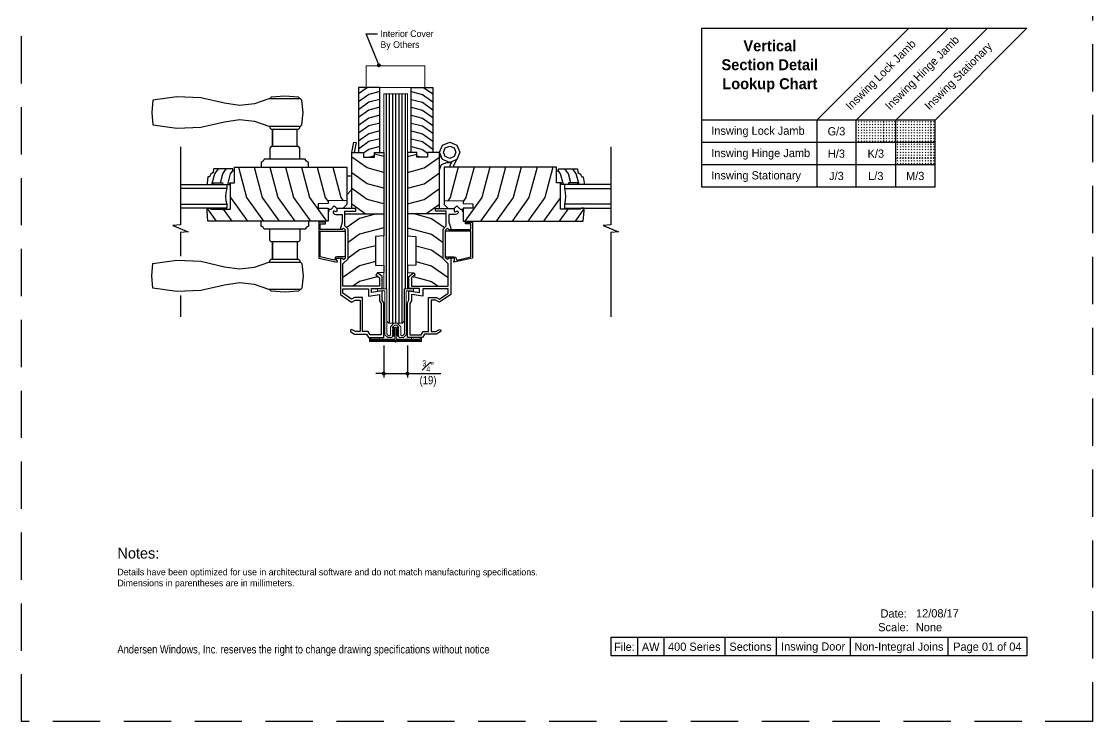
# Model space of a CAD drawing. Extents: x 0 to 204, y 0 to 88.
# Drawn here: x 0 to 34, y 44 to 66.22 of the extents above; entities that cross this region are included whole.
import ezdxf

# ---------------------------------------------------------------- set-up
doc = ezdxf.new("R2010")
doc.units = 0
doc.header["$LTSCALE"] = 6
doc.header["$MEASUREMENT"] = 0
doc.set_wipeout_variables(frame=1)
doc.linetypes.add('DASHED', pattern=[0.75, 0.5, -0.25])
doc.layers.get('0').update_dxf_attribs({"linetype": 'CONTINUOUS'})
doc.layers.get('Defpoints').update_dxf_attribs({"linetype": 'CONTINUOUS'})
for name, color, linetype in [('A-ANNO-DIMS', 3, 'CONTINUOUS'), ('A-ANNO-TEXT', 4, 'CONTINUOUS'), ('A-DETL-MBND', 8, 'CONTINUOUS')]:
    doc.layers.add(name, color=color, linetype=linetype)
doc.layers.add('A-DETL-MCUT', color=6, linetype='CONTINUOUS', lineweight=20)
doc.layers.add('PLOT VIEW', color=1, linetype='DASHED', plot=False)
doc.styles.add('ADF Text', font='FRABK.TTF', dxfattribs={"width": 0.85})
doc.dimstyles.new('ADF 3 inches equals 1 foot', dxfattribs={"dimtxt": 0.265625, "dimasz": 0.125, "dimexe": 0.125, "dimexo": 0.25, "dimgap": 0.125, "dimtad": 1, "dimdec": 6, "dimzin": 3, "dimdsep": 46, "dimlunit": 4, "dimtxsty": 'ADF Text', "dimblk": 'DOT', "dimcen": 0, "dimclrd": 256, "dimclre": 256, "dimclrt": 256, "dimadec": 0, "dimazin": 0, "dimtfac": 0.7, "dimtdec": 6, "dimtix": 1, "dimtmove": 0, "dimatfit": 0, "dimldrblk": 'DOT', "dimfxl": 0, "dimfrac": 1, "dimtolj": 1, "dimtzin": 4, "dimlwd": -1, "dimlwe": -1, "dimarcsym": 0})

# ---------------------------------------------------------------- blocks, each defined once
blk = doc.blocks.new('400 Series Doors 6.5625 LVL')
at = {"layer": 'A-DETL-MBND'}
for p, q in [((0, 0.2), (-7.275, 0.2)), ((0, 0.1), (-7.275, 0.1)), ((0, 0), (-7.275, 0)), ((0, 0.3), (-6.187, 0.3)), ((0, -0.1), (-7.275, -0.1)), ((0, -0.2), (-7.275, -0.2)), ((0, -0.3), (-6.187, -0.3))]:
    blk.add_line(p, q, dxfattribs=at)
at = {"layer": 'A-DETL-MCUT'}
blk.add_line((-7.814, -0.796), (-7.814, -0.811), dxfattribs=at)
for points in [[(-7.766, -0.781, -1), (-7.766, -0.828), (-7.849, -0.828, -0.414214), (-7.856, -0.821), (-7.856, -0.029, 0.346802), (-7.862, -0.022, -0.78843), (-7.862, 0.022, 0.346802), (-7.856, 0.029), (-7.856, 0.821, -0.414214), (-7.849, 0.828), (-7.766, 0.828, -1), (-7.766, 0.781)], [(-7.623, 0.02, 0.667674), (-7.62, 0.033), (-7.637, 0.045, -1), (-7.62, 0.069), (-7.551, 0.02)], [(-7.514, 0.02, 0.667674), (-7.511, 0.033), (-7.528, 0.045, -1), (-7.511, 0.069), (-7.442, 0.02)], [(-7.623, -0.02, -0.667674), (-7.62, -0.033), (-7.637, -0.045, 1), (-7.62, -0.069), (-7.551, -0.02)], [(-7.514, -0.02, -0.667674), (-7.511, -0.033), (-7.528, -0.045, 1), (-7.511, -0.069), (-7.442, -0.02)]]:
    blk.add_lwpolyline(points, format="xyb", dxfattribs=at)
for points in [[(-7.815, -0.796), (-7.815, 0.797, 1), (-7.846, 0.797), (-7.846, -0.796, 1)], [(-7.766, -0.781, -1), (-7.766, -0.818), (-7.808, -0.818, -0.414214), (-7.814, -0.811), (-7.814, 0.811, -0.414214), (-7.807, 0.818), (-7.766, 0.818, -1), (-7.766, 0.781), (-7.789, 0.781), (-7.789, 0.027, 0.414214), (-7.782, 0.02), (-7.426, 0.02, -1), (-7.426, -0.02), (-7.782, -0.02, 0.414214), (-7.789, -0.027), (-7.789, -0.781), (-7.785, -0.781)], [(-6.212, 0.28, 0.414214), (-6.187, 0.305), (-6.187, 0.375), (-6.197, 0.375), (-6.187, 0.387), (-6.187, 0.545, 0.414214), (-6.212, 0.57), (-6.242, 0.57, 0.414214), (-6.267, 0.545), (-6.267, 0.51), (-6.247, 0.51), (-6.247, 0.387), (-6.237, 0.375), (-6.247, 0.375), (-6.247, 0.34), (-7.646, 0.34), (-7.736, 0.25), (-7.736, 0.128), (-7.675, 0.057, 0.69689), (-7.666, 0.06), (-7.666, 0.105), (-7.625, 0.057, 0.69689), (-7.616, 0.06), (-7.616, 0.105), (-7.575, 0.057, 0.69689), (-7.566, 0.06), (-7.566, 0.105), (-7.525, 0.057, 0.69689), (-7.516, 0.06), (-7.516, 0.105), (-7.475, 0.057, 0.69689), (-7.466, 0.06), (-7.466, 0.105), (-7.425, 0.057, 0.69689), (-7.416, 0.06), (-7.416, 0.105), (-7.336, 0.025), (-7.336, -0.025), (-7.416, -0.105), (-7.416, -0.06, 0.69689), (-7.425, -0.057), (-7.466, -0.105), (-7.466, -0.06, 0.69689), (-7.475, -0.057), (-7.516, -0.105), (-7.516, -0.06, 0.69689), (-7.525, -0.057), (-7.566, -0.105), (-7.566, -0.06, 0.69689), (-7.575, -0.057), (-7.616, -0.105), (-7.616, -0.06, 0.69689), (-7.625, -0.057), (-7.666, -0.105), (-7.666, -0.06, 0.69689), (-7.675, -0.057), (-7.736, -0.128), (-7.736, -0.25), (-7.646, -0.34), (-6.247, -0.34), (-6.247, -0.375), (-6.237, -0.375), (-6.247, -0.387), (-6.247, -0.51), (-6.267, -0.51), (-6.267, -0.545, 0.414214), (-6.242, -0.57), (-6.212, -0.57, 0.414214), (-6.187, -0.545), (-6.187, -0.387), (-6.197, -0.375), (-6.187, -0.375), (-6.187, -0.305, 0.414214), (-6.212, -0.28), (-7.621, -0.28), (-7.676, -0.225), (-7.676, -0.19, -0.414214), (-7.651, -0.165), (-7.391, -0.165), (-7.276, -0.05), (-7.276, 0.05), (-7.391, 0.165), (-7.651, 0.165, -0.414214), (-7.676, 0.19), (-7.676, 0.225), (-7.621, 0.28)]]:
    blk.add_lwpolyline(points, format="xyb", close=True, dxfattribs=at)
for points in [[(-7.731, 0.506), (-7.789, 0.506), (-7.789, 0.781), (-7.731, 0.781)], [(-6.187, 0.278), (-6.187, 0.375), (0, 0.375), (0, -0.375), (-6.187, -0.375), (-6.187, -0.278), (-7.212, -0.278), (-7.275, -0.215), (-7.275, 0.215), (-7.212, 0.278)], [(-7.731, -0.781), (-7.789, -0.781), (-7.789, -0.506), (-7.731, -0.506)]]:
    blk.add_lwpolyline(points, close=True, dxfattribs=at)
blk.add_lwpolyline([(-6.187, -0.28), (-6.187, -0.34)], dxfattribs=at)
blk = doc.blocks.new('_DOT')
at = {"color": 0, "linetype": 'ByBlock'}
blk.add_line((-0.5, 0), (-1, 0), dxfattribs=at)
at = {"color": 0, "linetype": 'ByBlock', "const_width": 0.5}
blk.add_lwpolyline([(-0.25, 0, 1), (0.25, 0, 1)], format="xyb", close=True, dxfattribs=at)
blk = doc.blocks.new('*D141')
at = {"layer": 'A-ANNO-DIMS', "transparency": 16777216}
for p, q in [((11.501, 55.939), (11.501, 54.918)), ((12.251, 55.939), (12.251, 54.918)), ((11.376, 55.043), (11.251, 55.043)), ((11.501, 55.043), (12.251, 55.043)), ((12.376, 55.043), (13.312, 55.043))]:
    blk.add_line(p, q, dxfattribs=at)
at = {"layer": 'Defpoints', "color": 0, "transparency": 16777216}
for p in [(11.501, 56.189), (12.251, 56.189), (12.251, 55.043)]:
    blk.add_point(p, dxfattribs=at)
at = {"layer": 'A-ANNO-DIMS', "transparency": 16777216, "xscale": 0.125, "yscale": 0.125, "zscale": 0.125}
blk.add_blockref('_DOT', (11.501, 55.043), dxfattribs=at)
at = {"layer": 'A-ANNO-DIMS', "transparency": 16777216, "xscale": 0.125, "yscale": 0.125, "zscale": 0.125, "rotation": 180}
blk.add_blockref('_DOT', (12.251, 55.043), dxfattribs=at)
at = {"layer": 'A-ANNO-DIMS', "transparency": 16777216, "insert": (12.906, 55.043), "char_height": 0.26562, "attachment_point": 5, "style": 'ADF Text'}
blk.add_mtext('\\A1;{\\H0.700000x;\\S3#4;}"\\P\\f [;\\fFranklin Gothic Book;(19)\\f]', dxfattribs=at)
blk = doc.blocks.new('400 Series Join Details')
at = {"layer": 'PLOT VIEW'}
blk.add_lwpolyline([(0, 88), (68, 88), (68, 0), (0, 0)], close=True, dxfattribs=at)
at = {"layer": 'A-ANNO-TEXT', "line_spacing_factor": 1.04, "style": 'ADF Text'}
for s, insert, char_height, width, attachment_point in [('{\\W1;Notes:}', (6.094, 11.033), 0.6875, 51.39159, 1), ('Andersen Windows, Inc. reserves the right to change drawing specifications without notice', (6.094, 4.167), 0.52083, 27.81901, 7)]:
    blk.add_mtext(s, dxfattribs=dict(at, insert=insert, char_height=char_height, width=width, attachment_point=attachment_point))
at = {"layer": 'A-ANNO-TEXT', "style": 'ADF Text'}
for s, insert, char_height, width, attachment_point in [('\\pi-1.25,l1.25,t1.25;{\\W1;Details have been optimized for use in architectural software and do not match manufacturing specifications.\\PDimensions in parentheses are in millimeters.}', (6.094, 9.699), 0.416667, 46.70555, 1), ('\\pi0.084198;{\\W1;Date:\\P\\pi-0.065756;Scale:}', (54.456, 5.725), 0.52083, 1.80988, 7), ('{\\W1;12/08/17\\P1 1/2" (38) = 1\' (305)}', (56.793, 5.585), 0.52083, 7.33772, 7)]:
    blk.add_mtext(s, dxfattribs=dict(at, insert=insert, char_height=char_height, width=width, attachment_point=attachment_point))
blk = doc.blocks.new('AW Elevation Scale')
blk.add_wipeout([(-5.243, 3.213), (-1.395, 3.213), (-1.395, 2.737), (-5.243, 2.737)]).dxf.layer = 'A-ANNO-TEXT'
at = {"layer": 'A-ANNO-TEXT', "insert": (-5.081, 2.862), "char_height": 0.2604, "width": 1.56424, "attachment_point": 7, "style": 'ADF Text'}
blk.add_mtext('{\\W1;None}', dxfattribs=at)
blk = doc.blocks.new('table block out')
at = {"layer": 'A-ANNO-DIMS'}
h = blk.add_hatch(dxfattribs=at)
h.set_pattern_fill('CROSS', color=145, scale=0.25, angle=45)
h.set_pattern_definition([(45, (-1309.33933, 110.48738), (7e-18, 0.0883883476), [0.03125, -0.09375]), (135, (-1309.317235, 110.48738), (-0.0883883476, 1e-17), [0.03125, -0.09375])])
h.paths.add_polyline_path([(1.25, 0.708), (0, 0.708), (0, 0), (1.25, 0)])
blk = doc.blocks.new('400 Series Interior Casing 26')
at = {"layer": 'A-DETL-MCUT', "color": 145}
blk.add_lwpolyline([(0, 0.688), (-1.86, 0.688), (-1.86, 0), (0, 0)], close=True, dxfattribs=at)
blk = doc.blocks.new('Interior Cover By Others')
at = {"layer": 'A-ANNO-TEXT', "color": 145}
for p, q in [((0.284, -0.313), (-0.428, 1.46)), ((-0.428, 1.46), (0.283, 1.46))]:
    blk.add_line(p, q, dxfattribs=at)
at = {"layer": 'A-ANNO-TEXT', "color": 145, "xscale": 0.2499999999999998, "yscale": 0.2499999999999998, "zscale": 0.2499999999999998, "rotation": 291.8682697234898}
blk.add_blockref('_DOT', (0.377, -0.545), dxfattribs=at)
at = {"layer": 'A-ANNO-TEXT', "color": 145, "insert": (0.477, 1.671), "char_height": 0.41667, "width": 5.27451, "attachment_point": 1, "style": 'ADF Text'}
blk.add_mtext('\\pi-1.25,l1.25,t1.25;{\\W1;Interior Cover\\PBy Others}', dxfattribs=at)

msp = doc.modelspace()

# ---------------------------------------------------------------- linework, layer by layer
at = {"layer": 'A-ANNO-TEXT'}
for p, q in [((21.5944584, 60.9592163), (21.5944584, 65.9999985)), ((21.5944584, 65.9999985), (31.9166686, 65.9999985)), ((25.2508864, 63.0842163), (28.1666686, 65.9999985)), ((26.5008864, 63.0842163), (29.4166686, 65.9999985)), ((27.7508864, 63.0842163), (30.6666686, 65.9999985)), ((29.0008864, 63.0842163), (31.9166686, 65.9999985)), ((29.0008864, 63.0842163), (21.5944584, 63.0842163)), ((25.2508864, 63.0842163), (25.2508864, 60.9592163)), ((26.5008864, 60.9592163), (26.5008864, 63.0842163)), ((27.7508864, 60.9592163), (27.7508864, 63.0842163)), ((29.0008864, 60.9592163), (29.0008864, 63.0842163)), ((29.0008864, 62.3758829), (21.5944584, 62.3758829)), ((29.0008864, 61.6675496), (21.5944584, 61.6675496)), ((29.0008864, 60.9592163), (21.5944584, 60.9592163)), ((19.5568675, 46.6804882), (19.5568675, 46.0833318)), ((20.3902009, 46.6804882), (20.3902009, 46.0833318)), ((22.3235717, 46.6804882), (22.3235717, 46.0833318)), ((23.9563189, 46.6804882), (23.9563189, 46.0833318)), ((26.3002565, 46.6804882), (26.3002565, 46.0833318)), ((29.4037756, 46.6804882), (29.4037756, 46.0833318))]:
    msp.add_line(p, q, dxfattribs=at)
msp.add_lwpolyline([(18.7235342, 46.6804882), (31.9166686, 46.6804882), (31.9166686, 46.0833318), (18.7235342, 46.0833318)], close=True, dxfattribs=at)
at = {"layer": 'A-DETL-MBND', "color": 145}
for p, q in [((7.9650257, 62.7954985), (7.9650257, 62.2454985)), ((8.7550257, 62.2454985), (8.7550257, 62.7954985)), ((13.2670258, 61.901381), (13.3199124, 61.9541918)), ((6.5160258, 60.9144985), (5.0470898, 60.9144985)), ((17.2360258, 60.9144985), (18.7049618, 60.9144985)), ((10.3290258, 60.5324985), (10.3290258, 60.4074985)), ((5.0470898, 60.4144985), (6.5160258, 60.4144985)), ((9.7350258, 60.2024265), (9.7662758, 60.2024265)), ((9.7662758, 60.2024265), (9.7662758, 60.2649265)), ((9.7662758, 60.2649265), (9.8287758, 60.2649265)), ((9.8287758, 60.2649265), (9.9310825, 60.3684622)), ((10.0160258, 60.2824985), (9.9310825, 60.3684622)), ((10.3290258, 60.4074985), (10.2062745, 60.2824985)), ((18.7049618, 60.4144985), (17.2360258, 60.4144985)), ((7.9650257, 58.6764985), (7.9650257, 59.2264985)), ((8.7550257, 59.2264985), (8.7550257, 58.6764985))]:
    msp.add_line(p, q, dxfattribs=at)
for points in [[(10.9859997, 64.1249985), (10.6960258, 63.9175483)], [(11.3760258, 63.9943453), (11.0257729, 63.9034526), (10.6960258, 63.6675483)], [(12.3760258, 63.9943453), (12.7262787, 63.9034526), (13.0560258, 63.6675483)], [(12.7660519, 64.1249985), (13.0560258, 63.9175483)], [(8.8449983, 63.7614985), (8.7965739, 63.8175661), (8.3600257, 63.8494985), (7.9234775, 63.8175661), (7.8750531, 63.7614985)], [(11.3760258, 63.7443453), (11.0257729, 63.6534526), (10.6960258, 63.4175483)], [(12.3760258, 63.7443453), (12.7262787, 63.6534526), (13.0560258, 63.4175483)], [(11.3760258, 63.4943453), (11.0257729, 63.4034526), (10.6960258, 63.1675483)], [(11.3760258, 63.2443453), (11.0257729, 63.1534526), (10.6960258, 62.9175483)], [(12.3760258, 63.4943453), (12.7262787, 63.4034526), (13.0560258, 63.1675483)], [(12.3760258, 63.2443453), (12.7262787, 63.1534526), (13.0560258, 62.9175483)], [(11.3760258, 62.9940458), (11.0257729, 62.9034526), (10.6960258, 62.6675483)], [(12.3760258, 62.9940458), (12.7262787, 62.9034526), (13.0560258, 62.6675483)], [(7.8850257, 62.8954985), (7.8850257, 62.8404985), (7.9300257, 62.7954985), (8.7900257, 62.7954985), (8.8350257, 62.8404985), (8.8350257, 62.8954985)], [(7.9650257, 62.2454985), (7.9650257, 62.7954985)], [(8.7550257, 62.2454985), (8.7550257, 62.7954985)], [(11.3760258, 62.743443), (11.0257729, 62.6534526), (10.6960258, 62.4175483)], [(12.3760258, 62.743443), (12.7262787, 62.6534526), (13.0560258, 62.4175483)], [(5.0470898, 62.2362093), (5.0470898, 59.7669304), (4.8031427, 59.7449547), (5.2910369, 59.5411649), (5.0470898, 59.5191891), (5.0470898, 58.7667708)], [(8.8350257, 61.8454985), (8.8350257, 62.2004985), (8.7900257, 62.2454985), (7.9300257, 62.2454985), (7.8850257, 62.2004985), (7.8850257, 61.8454985)], [(10.4850258, 62.0644985), (10.5484176, 62.3887318), (10.6269311, 62.3733815), (10.5665405, 62.0644985)], [(11.3760258, 62.4928715), (11.0257729, 62.4034526), (10.6960258, 62.1675483)], [(11.3760258, 62.2444711), (11.0257729, 62.1534526), (10.8610258, 62.0355909)], [(12.3760258, 62.4928715), (12.7262787, 62.4034526), (13.0560258, 62.1675483)], [(12.3760258, 62.2444711), (12.7262787, 62.1534526), (12.8910258, 62.0355909)], [(18.7049618, 62.2362093), (18.7049618, 59.7669304), (18.4610147, 59.7449547), (18.9489089, 59.5411649), (18.7049618, 59.5191891), (18.7049618, 56.8411923)], [(10.4850258, 60.2824985), (10.4850258, 62.0644985), (10.8610258, 62.0644985), (10.8610258, 61.9084985), (11.2028502, 61.9084985), (11.2028502, 62.0644985), (11.5010258, 62.0644985), (11.5010258, 59.4094389), (11.2350258, 59.3954985), (11.2350258, 58.4884985), (11.5010258, 58.474558), (11.5010258, 58.2542858), (11.303024, 58.2390688)], [(11.5010258, 61.4270739), (10.9716124, 61.5674019), (10.4850258, 61.9155107)], [(11.2028502, 61.9494688), (11.0451902, 61.9084985)], [(11.5010258, 61.9270739), (11.2028502, 62.0061093)], [(13.2670258, 60.2824985), (13.2670258, 62.0644985), (12.8910258, 62.0644985), (12.8910258, 61.9084985), (12.5492014, 61.9084985), (12.5492014, 62.0644985), (12.2510258, 62.0644985), (12.2510258, 59.4094389), (12.5170258, 59.3954985), (12.5170258, 58.4884985), (12.2510258, 58.474558), (12.2510258, 58.2542858), (12.4490276, 58.2390688)], [(12.2510258, 61.9270739), (12.5492014, 62.0061093)], [(12.2510258, 61.4270739), (12.7804392, 61.5674019), (13.2670258, 61.9155107)], [(12.5492014, 61.9494688), (12.7068614, 61.9084985)], [(6.8852064, 61.5954985), (7.1410258, 60.6303727), (7.6803547, 59.8764985)], [(7.3852064, 61.5954985), (7.6410258, 60.6303727), (8.1803547, 59.8764985)], [(9.1100257, 61.5954985), (9.1100257, 61.7454985), (9.0480431, 61.7835158), (9.0100257, 61.8454985), (7.7100257, 61.8454985), (7.6720084, 61.7835158), (7.6100257, 61.7454985), (7.6100257, 61.5954985)], [(7.8852064, 61.5954985), (8.1410258, 60.6303727), (8.6803547, 59.8764985)], [(8.3852064, 61.5954985), (8.6410258, 60.6303727), (9.1803547, 59.8764985)], [(8.8852064, 61.5954985), (9.1410258, 60.6303727), (9.6803547, 59.8764985)], [(9.3852064, 61.5954985), (9.6410258, 60.6303727), (9.7350258, 60.4989794)], [(9.8852064, 61.5954985), (10.1410258, 60.6303727), (10.2124952, 60.5304727)], [(13.2670258, 61.5110697), (13.3361486, 61.6779469), (13.5030258, 61.7470697), (13.5940258, 61.7470697)], [(13.8668452, 61.5954985), (13.6110258, 60.6303727), (13.5395564, 60.5304727)], [(13.6060258, 61.5954985), (13.6060258, 61.6623031), (13.6690315, 61.7781381)], [(13.7240258, 61.5954985), (13.7240258, 61.6623031), (13.8213489, 61.84123)], [(14.3668452, 61.5954985), (14.1110258, 60.6303727), (14.0170258, 60.4989794)], [(14.8668452, 61.5954985), (14.6110258, 60.6303727), (14.0716969, 59.8764985)], [(15.3668452, 61.5954985), (15.1110258, 60.6303727), (14.5716969, 59.8764985)], [(15.8668452, 61.5954985), (15.6110258, 60.6303727), (15.0716969, 59.8764985)], [(16.3668452, 61.5954985), (16.1110258, 60.6303727), (15.5716969, 59.8764985)], [(16.8668452, 61.5954985), (16.6110258, 60.6303727), (16.0716969, 59.8764985)], [(6.0080135, 61.3759425), (5.9685705, 61.2874985), (5.9220258, 61.2874985), (5.8910258, 61.1014985), (5.8910258, 61.0394985), (6.0816015, 61.0394985), (6.0870258, 61.1014985), (6.3830258, 61.1014985), (6.3884501, 61.0394985), (6.6046015, 61.0394985), (6.6100258, 61.1014985), (6.7660258, 61.1014985), (6.7660258, 61.4774985), (6.7090258, 61.4774985), (6.7090258, 61.5394985), (6.0986496, 61.5394985), (6.0889873, 61.4290589), (6.0080135, 61.3759425)], [(6.048122, 61.0394985), (6.1384945, 61.3804453), (6.2522827, 61.5394985)], [(6.3145559, 61.1014985), (6.3884945, 61.3804453), (6.5022827, 61.5394985)], [(6.548122, 61.0394985), (6.6384945, 61.3804453), (6.7090258, 61.479034)], [(10.4850258, 61.3029985), (10.3290257, 61.3029985)], [(11.5010258, 60.9270739), (10.9716124, 61.0674019), (10.4850258, 61.4155107)], [(12.2510258, 60.9270739), (12.7804392, 61.0674019), (13.2670258, 61.4155107)], [(17.7440381, 61.3759425), (17.7834811, 61.2874985), (17.8300258, 61.2874985), (17.8610258, 61.1014985), (17.8610258, 61.0394985), (17.6704501, 61.0394985), (17.6650258, 61.1014985), (17.3690258, 61.1014985), (17.3636015, 61.0394985), (17.1474501, 61.0394985), (17.1420258, 61.1014985), (16.9860258, 61.1014985), (16.9860258, 61.4774985), (17.0430258, 61.4774985), (17.0430258, 61.5394985), (17.653402, 61.5394985), (17.6630643, 61.4290589), (17.7440381, 61.3759425)], [(17.2039296, 61.0394985), (17.1135571, 61.3804453), (17.0430258, 61.479034)], [(17.4374957, 61.1014985), (17.3635571, 61.3804453), (17.2497689, 61.5394985)], [(17.7039296, 61.0394985), (17.6135571, 61.3804453), (17.4997689, 61.5394985)], [(5.0470898, 61.0394985), (6.5160258, 61.0394985), (6.5160258, 60.9144985), (6.4893875, 60.7923822), (6.4804081, 60.6644985), (6.4893875, 60.5366148), (6.5160258, 60.4144985), (6.5160258, 60.2894985), (5.0470898, 60.2894985)], [(10.4850258, 60.8859873), (10.3290257, 60.7164985)], [(11.5010258, 60.4270739), (10.9716124, 60.5674019), (10.4850258, 60.9155107)], [(12.2510258, 60.4270739), (12.7804392, 60.5674019), (13.2670258, 60.9155107)], [(18.7049618, 61.0394985), (17.2360258, 61.0394985), (17.2360258, 60.9144985), (17.2626641, 60.7923822), (17.2716435, 60.6644985), (17.2626641, 60.5366148), (17.2360258, 60.4144985), (17.2360258, 60.2894985), (18.7049618, 60.2894985)], [(6.6410258, 60.6303727), (7.1803547, 59.8764985)], [(13.4230258, 60.5324985), (13.4230258, 60.4074985), (13.5457771, 60.2824985), (13.7360258, 60.2824985), (13.8209691, 60.3684622), (13.9232758, 60.2649265), (13.9857758, 60.2649265), (13.9857758, 60.2024265), (14.0170258, 60.2024265)], [(17.1110258, 60.6303727), (16.5716969, 59.8764985)], [(5.8910258, 60.2809225), (6.1803547, 59.8764985)], [(6.4070682, 60.2584985), (6.6803547, 59.8764985)], [(10.1260258, 58.7051077), (10.1260258, 57.5518408), (10.476957, 57.3061161), (10.598863, 57.3764985), (10.7510258, 57.3764985), (10.7510258, 56.3764985), (10.598863, 56.3764985), (10.5002089, 56.4334564), (10.469338, 56.4383092), (10.4443828, 56.4194996), (10.4405708, 56.388483), (10.4602089, 56.3641744), (10.577427, 56.2964985), (10.9582493, 56.2964985), (11.0200258, 56.1894985), (11.5010258, 56.1894985), (11.5010258, 57.2860027), (11.4510258, 57.3726052), (11.4510258, 57.6665731), (11.1140258, 57.6131976), (11.1140258, 57.7407408), (11.4510258, 57.7407408), (11.4510258, 58.1204751), (11.303024, 58.2390688), (11.252999, 58.1766389), (11.3710258, 58.0820641), (11.3710258, 57.8164985), (10.2060258, 57.8164985), (10.2060258, 58.5242183), (10.3695281, 58.6877206), (10.3695281, 59.6284948), (10.2660258, 59.7319971), (10.2660258, 60.2024985), (10.6100258, 60.2024985), (10.6100258, 60.2824985), (10.0160258, 60.2824985), (10.0160258, 60.192564), (9.9817825, 60.1727936), (9.9375247, 60.1983459), (9.9065252, 60.1983449), (9.8910258, 60.1714985), (9.8910258, 60.1436336), (9.936408, 60.1069305), (9.9850258, 60.0957168), (10.1860258, 60.0957168), (10.1860258, 59.8511068), (10.1260249, 59.6571526), (10.1260249, 59.6111077)], [(10.9138182, 60.1087485), (10.4850258, 60.4155107)], [(13.6260258, 58.7051077), (13.6260258, 57.5518408), (13.2750946, 57.3061161), (13.1531886, 57.3764985), (13.0010258, 57.3764985), (13.0010258, 56.3764985), (13.1531886, 56.3764985), (13.2518427, 56.4334564), (13.2827136, 56.4383092), (13.3076688, 56.4194996), (13.3114808, 56.388483), (13.2918427, 56.3641744), (13.1746246, 56.2964985), (12.7938023, 56.2964985), (12.7320258, 56.1894985), (12.2510258, 56.1894985), (12.2510258, 57.2860027), (12.3010258, 57.3726052), (12.3010258, 57.6665731), (12.6380258, 57.6131976), (12.6380258, 57.7407408), (12.3010258, 57.7407408), (12.3010258, 58.1204751), (12.4490276, 58.2390688), (12.4990526, 58.1766389), (12.3810258, 58.0820641), (12.3810258, 57.8164985), (13.5460258, 57.8164985), (13.5460258, 58.5242183), (13.3825235, 58.6877206), (13.3825235, 59.6284948), (13.4860258, 59.7319971), (13.4860258, 60.2024985), (13.1420258, 60.2024985), (13.1420258, 60.2824985), (13.7360258, 60.2824985), (13.7360258, 60.192564), (13.7702691, 60.1727936), (13.8145269, 60.1983459), (13.8455264, 60.1983449), (13.8610258, 60.1714985), (13.8610258, 60.1436336), (13.8156436, 60.1069305), (13.7670258, 60.0957168), (13.5660258, 60.0957168), (13.5660258, 59.8511068), (13.6260268, 59.6571526), (13.6260268, 59.6111077)], [(12.8382334, 60.1087485), (13.2670258, 60.4155107)], [(17.3449834, 60.2584985), (17.0716969, 59.8764985)], [(17.8610258, 60.2809225), (17.5716969, 59.8764985)], [(9.1100257, 59.8764985), (9.1100257, 59.7264985), (9.0480431, 59.6884812), (9.0100257, 59.6264985), (7.7100257, 59.6264985), (7.6720084, 59.6884812), (7.6100257, 59.7264985), (7.6100257, 59.8764985)], [(10.2895281, 58.7521077), (10.0140873, 58.7521077), (9.9712388, 58.7348948), (9.9348563, 58.6443273), (9.4850258, 58.7458615), (9.4850258, 59.5641077), (10.2895281, 59.5641077), (10.2895281, 59.5953577), (10.2281862, 59.6566996), (10.1825943, 59.6111077), (9.4850258, 59.6111077), (9.4850258, 59.7984985), (9.6570265, 59.7984985), (9.6570265, 59.8454985), (9.4380258, 59.8454985), (9.4380258, 58.7082877), (10.0218036, 58.5765195), (10.0315089, 58.6195173), (10.0010258, 58.6263978), (10.0010258, 58.7051077), (10.1825943, 58.7051077), (10.2281862, 58.6595158), (10.2895281, 58.7208577), (10.2895281, 59.5641077)], [(10.2660258, 60.1087485), (11.5010258, 60.1087485)], [(11.2688656, 60.1087485), (10.7327258, 59.9666375), (10.3238786, 59.6741443)], [(13.4860258, 60.1087485), (12.2510258, 60.1087485)], [(12.483186, 60.1087485), (13.0193258, 59.9666375), (13.428173, 59.6741443)], [(13.4625235, 58.7521077), (13.7379643, 58.7521077), (13.7808128, 58.7348948), (13.8171953, 58.6443273), (14.2670258, 58.7458615), (14.2670258, 59.5641077), (13.4625235, 59.5641077), (13.4625235, 59.5953577), (13.5238654, 59.6566996), (13.5694573, 59.6111077), (14.2670258, 59.6111077), (14.2670258, 59.7984985), (14.0950251, 59.7984985), (14.0950251, 59.8454985), (14.3140258, 59.8454985), (14.3140258, 58.7082877), (13.730248, 58.5765195), (13.7205427, 58.6195173), (13.7510258, 58.6263978), (13.7510258, 58.7051077), (13.5694573, 58.7051077), (13.5238654, 58.6595158), (13.4625235, 58.7208577), (13.4625235, 59.5641077)], [(8.8350257, 59.6264985), (8.8350257, 59.2714985), (8.7900257, 59.2264985), (7.9300257, 59.2264985), (7.8850257, 59.2714985), (7.8850257, 59.6264985)], [(11.5010258, 59.6702856), (10.7327258, 59.4666375), (10.3695281, 59.2068024)], [(12.2510258, 59.6702856), (13.0193258, 59.4666375), (13.3825235, 59.2068024)], [(7.9650257, 59.2264985), (7.9650257, 58.6764985)], [(8.7550257, 59.2264985), (8.7550257, 58.6764985)], [(11.2350258, 59.0997788), (10.7327258, 58.9666375), (10.3695281, 58.7068024)], [(12.5170258, 59.0997788), (13.0193258, 58.9666375), (13.3825235, 58.7068024)], [(7.8850257, 58.5764985), (7.8850257, 58.6314985), (7.9300257, 58.6764985), (8.7900257, 58.6764985), (8.8350257, 58.6314985), (8.8350257, 58.5764985)], [(11.2350258, 58.5997788), (10.7327258, 58.4666375), (10.2060258, 58.0898313)], [(12.5170258, 58.5997788), (13.0193258, 58.4666375), (13.5460258, 58.0898313)], [(11.3206083, 58.1224636), (10.7327258, 57.9666375), (10.5228614, 57.8164985)], [(12.4314433, 58.1224636), (13.0193258, 57.9666375), (13.2291903, 57.8164985)], [(5.0470898, 57.5202262), (5.0470898, 56.8411923)], [(8.8449983, 57.7104985), (8.7965739, 57.6544308), (8.3600257, 57.6224985), (7.9234775, 57.6544308), (7.8750531, 57.7104985)]]:
    msp.add_lwpolyline(points, dxfattribs=at)
for points in [[(10.6960258, 64.1249985), (10.6960258, 62.0644985), (10.8610258, 62.0644985), (10.8610258, 61.9084985), (11.2028502, 61.9084985), (11.2028502, 62.0644985), (11.3760258, 62.0644985), (11.3760258, 64.1249985)], [(13.0560258, 64.1249985), (13.0560258, 62.0644985), (12.8910258, 62.0644985), (12.8910258, 61.9084985), (12.5492014, 61.9084985), (12.5492014, 62.0644985), (12.3760258, 62.0644985), (12.3760258, 64.1249985)], [(4.9325303, 62.8302262), (5.6993065, 62.8637965), (6.4472132, 63.0361572), (6.9226749, 63.1033999), (7.4004829, 63.0555987), (7.8532006, 62.8954985), (8.858802, 62.8954985), (8.9036297, 62.9365644), (8.9380257, 63.3284985), (8.9036297, 63.7204326), (8.858802, 63.7614985), (7.8532006, 63.7614985), (7.4004829, 63.6013982), (6.9226749, 63.553597), (6.4472132, 63.6208397), (5.6993065, 63.7932005), (4.9325303, 63.8267708), (4.1724218, 63.7204326), (4.1380257, 63.3284985), (4.1724218, 62.9365644)], [(13.8213489, 61.84123), (13.5940258, 61.7470697), (13.3667027, 61.84123), (13.2725425, 62.0685531), (13.3667027, 62.2958761), (13.5940258, 62.3900364), (13.8213489, 62.2958761), (13.9155091, 62.0685531)], [(13.7332551, 61.9293237), (13.5940258, 61.8716531), (13.4547965, 61.9293237), (13.3971258, 62.0685531), (13.4547965, 62.2077824), (13.5940258, 62.2654531), (13.7332551, 62.2077824), (13.7909258, 62.0685531)], [(6.6410258, 60.2584985), (6.6410258, 61.1014985), (6.7660258, 61.1014985), (6.7660258, 61.5954985), (10.3290258, 61.5954985), (10.3290258, 60.5324985), (9.7350258, 60.5221302), (9.7350258, 60.4384985), (9.4220258, 60.433035), (9.4220258, 60.2949619), (9.7350258, 60.2894985), (9.7350258, 59.8764985), (5.9220258, 59.8764985), (5.8910258, 60.1954985), (5.8910258, 60.2894985), (5.9850258, 60.2894985), (6.0160258, 60.2584985)], [(17.1110258, 60.2584985), (17.1110258, 61.1014985), (16.9860258, 61.1014985), (16.9860258, 61.5954985), (13.4230258, 61.5954985), (13.4230258, 60.5324985), (14.0170258, 60.5221302), (14.0170258, 60.4384985), (14.3300258, 60.433035), (14.3300258, 60.2949619), (14.0170258, 60.2894985), (14.0170258, 59.8764985), (17.8300258, 59.8764985), (17.8610258, 60.1954985), (17.8610258, 60.2894985), (17.7670258, 60.2894985), (17.7360258, 60.2584985)], [(4.9325303, 58.6417708), (5.6993065, 58.6082005), (6.4472132, 58.4358397), (6.9226749, 58.368597), (7.4004829, 58.4163982), (7.8532006, 58.5764985), (8.858802, 58.5764985), (8.9036297, 58.5354326), (8.9380257, 58.1434985), (8.9036297, 57.7515644), (8.858802, 57.7104985), (7.8532006, 57.7104985), (7.4004829, 57.8705987), (6.9226749, 57.9183999), (6.4472132, 57.8511572), (5.6993065, 57.6787965), (4.9325303, 57.6452262), (4.1724218, 57.7515644), (4.1380257, 58.1434985), (4.1724218, 58.5354326)], [(11.0044373, 56.3764985), (10.8310258, 56.3764985), (10.8310258, 57.4564985), (10.577427, 57.4564985), (10.4810946, 57.4008809), (10.2060258, 57.5934861), (10.2060258, 57.7364985), (11.0140258, 57.7364985), (11.0140258, 57.4961126), (11.3710258, 57.5526559), (11.3710258, 57.3511693), (11.4210258, 57.2645667), (11.4210258, 56.2694985), (11.0662138, 56.2694985)], [(12.7476143, 56.3764985), (12.9210258, 56.3764985), (12.9210258, 57.4564985), (13.1746246, 57.4564985), (13.270957, 57.4008809), (13.5460258, 57.5934861), (13.5460258, 57.7364985), (12.7380258, 57.7364985), (12.7380258, 57.4961126), (12.3810258, 57.5526559), (12.3810258, 57.3511693), (12.3310258, 57.2645667), (12.3310258, 56.2694985), (12.6858378, 56.2694985)]]:
    msp.add_lwpolyline(points, close=True, dxfattribs=at)
at = {"layer": 'A-DETL-MBND', "color": 145, "const_width": 0.0000001}
for points in [[(6.1410258, 60.9144985), (6.1410258, 60.4144985)], [(6.3302244, 60.4144985), (6.3302244, 60.4534985), (6.4491581, 60.5015967), (6.4491581, 60.8274002), (6.3302244, 60.8754985), (6.3302244, 60.9144985)], [(17.4218272, 60.4144985), (17.4218272, 60.4534985), (17.3028935, 60.5015967), (17.3028935, 60.8274002), (17.4218272, 60.8754985), (17.4218272, 60.9144985)], [(17.6110258, 60.9144985), (17.6110258, 60.4144985)]]:
    msp.add_lwpolyline(points, dxfattribs=at)

# ---------------------------------------------------------------- block references
at = {"layer": 'A-ANNO-TEXT', "xscale": 0.5, "yscale": 0.5, "zscale": 0.5}
for name, p in [('400 Series Join Details', (0.000002, 43.9999985)), ('Interior Cover By Others', (11.1574672, 65.0991007))]:
    msp.add_blockref(name, p, dxfattribs=at)
at = {"layer": 'A-DETL-MBND', "rotation": 90}
msp.add_blockref('400 Series Doors 6.5625 LVL', (11.8760258, 63.9204985), dxfattribs=at)
at = {"layer": 'A-DETL-MBND'}
for p in [(26.5008864, 62.3758829), (27.7508864, 62.3758829), (27.7508864, 61.6675496)]:
    msp.add_blockref('table block out', p, dxfattribs=at)
at = {"layer": 'A-DETL-MCUT'}
msp.add_blockref('400 Series Interior Casing 26', (12.8060258, 64.1249985), dxfattribs=at)

# ---------------------------------------------------------------- texts
at = {"layer": 'A-ANNO-TEXT', "line_spacing_factor": 1.04, "style": 'ADF Text'}
for s, insert, char_height, width, attachment_point in [('\\A1;{\\fFranklin Gothic Book|b1|i0|c0|p34;\\W1;Vertical\\PSection Detail\\PLookup Chart}', (23.7556051, 64.7921074), 0.347222222, 4.322293416, 5), ('\\A1;\\pt0.26042;{\\W1;Inswing Lock Jamb}', (21.8989747, 62.5425496), 0.260416667, 3.327274698, 7), ('\\A1;\\pt0.26042;{\\W1;G/3}', (25.8696739, 62.7300496), 0.260416667, 1.237574993, 5), ('\\A1;\\pt0.26042;{\\W1;Inswing Hinge Jamb}', (21.8989747, 61.8342163), 0.260416667, 3.290516784, 7), ('\\A1;\\pt0.26042;{\\W1;H/3}', (25.8696739, 62.0217163), 0.260416667, 1.237574993, 5), ('\\A1;\\pt0.26042;{\\W1;K/3}', (27.1196739, 62.0217163), 0.260416667, 1.237574993, 5), ('\\A1;\\pt0.26042;{\\W1;Inswing Stationary}', (21.8989747, 61.1258829), 0.260416667, 3.327274698, 7), ('\\A1;\\pt0.26042;{\\W1;J/3}', (25.8696739, 61.3133829), 0.260416667, 1.237574993, 5), ('\\A1;\\pt0.26042;{\\W1;L/3}', (27.1196739, 61.3133829), 0.260416667, 1.237574993, 5), ('\\A1;\\pt0.26042;{\\W1;M/3}', (28.3696739, 61.3133829), 0.260416667, 1.237574993, 5)]:
    msp.add_mtext(s, dxfattribs=dict(at, insert=insert, char_height=char_height, width=width, attachment_point=attachment_point))
at = {"layer": 'A-ANNO-TEXT', "char_height": 0.260416667, "width": 3.932978596, "attachment_point": 7, "rotation": 45, "line_spacing_factor": 1.04, "style": 'ADF Text'}
for s, insert in [('\\A1;\\pt0.26042;{\\W1;Inswing Hinge Jamb}', (27.6258864, 63.3342163)), ('\\A1;\\pt0.26042;{\\W1;Inswing Lock Jamb}', (26.3758864, 63.3342163)), ('\\A1;\\pt0.26042;{\\W1;Inswing Stationary}', (28.8758864, 63.3342163))]:
    msp.add_mtext(s, dxfattribs=dict(at, insert=insert))
at = {"layer": 'A-ANNO-TEXT', "attachment_point": 8, "style": 'ADF Text'}
for s, insert, char_height, width in [('{\\W1;File:}', (19.1402009, 46.2401408), 0.260416667, 0.833333333), ('{\\W1;AW}', (19.9735342, 46.2401408), 0.26041667, 0.833333333), ('{\\W1;400 Series}', (21.3568863, 46.2427592), 0.260416667, 1.933370854), ('{\\W1;Sections}', (23.1399453, 46.2427592), 0.260416667, 1.632747151), ('{\\W1;Inswing Door}', (25.1282877, 46.1756585), 0.260416667, 3.037829132), ('{\\W1;Non-Integral Joins}', (27.8520161, 46.1692283), 0.260416667, 3.103519109), ('{\\W1;Page 01 of 04}', (30.6602221, 46.1692283), 0.260416667, 2.512893023)]:
    msp.add_mtext(s, dxfattribs=dict(at, insert=insert, char_height=char_height, width=width))

# ---------------------------------------------------------------- dimensions: what is measured, and where the dimension line sits
at = {"layer": 'A-ANNO-DIMS'}
dim = msp.add_linear_dim(base=(12.2510258, 55.0431782), p1=(11.5010258, 56.1894985), p2=(12.2510258, 56.1894985), dimstyle='ADF 3 inches equals 1 foot', override={"dimpost": '\\X\\f'}, dxfattribs=at)
dim.commit()
dim.dimension.update_dxf_attribs({"geometry": '*D141', "text_midpoint": (12.9063915, 55.0431782), "dimtype": 160})

# ---------------------------------------------------------------- next in the draw order: block references
msp.add_blockref('AW Elevation Scale', (33.4715167, 43.9999985))

doc.saveas('drawing.dxf')
